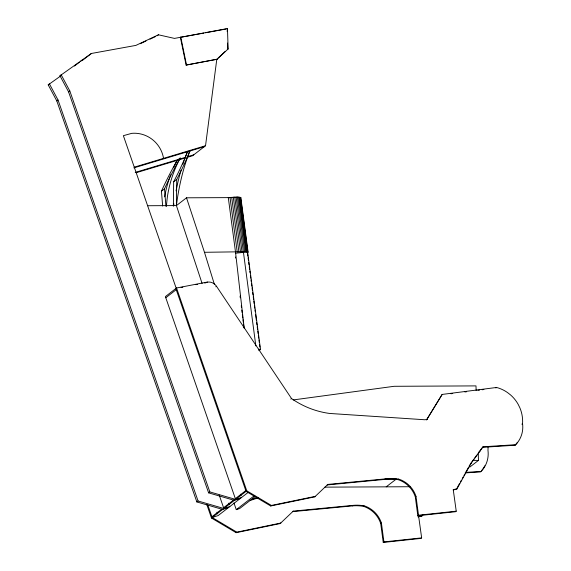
<?xml version="1.0" encoding="UTF-8"?>
<svg xmlns="http://www.w3.org/2000/svg" width="571" height="571" viewBox="0 0 571 571"><rect width="100%" height="100%" fill="white"/><g stroke="black" fill="none" stroke-linecap="round" stroke-linejoin="round"><path stroke-width="0.86" d="M173.37 206.217L173.663 181.771A40.791 4.24 -62.7 0 0 187.067 152.735L190.136 150.366A65.258 17.059 -79.1 0 0 176.418 205.589L202.091 283.444M147.625 205.731L176.418 205.589L176.732 179.408A40.791 4.24 -62.7 0 0 190.136 150.366M186.867 157.468L192.541 155.762L205.531 145.733L216.766 59.512L228.143 48.949L227.465 28.55L180.379 37.322L186.103 65.08L217.151 59.22L186.103 65.08M421.683 516.141L422.376 515.606L417.951 516.819L421.683 516.141L422.54 514.592M457.121 487.898L459.684 483.259M460.54 481.71L461.389 480.168M462.246 478.619L463.102 477.078M463.952 475.529L464.808 473.987M465.665 472.438L468.227 467.799M469.077 466.257L469.933 464.708M453.288 489.982L456.957 488.912L471.046 463.402L483.102 446.8L515.692 444.702A26.102 25.338 52.3 0 0 521.523 435.031L522.051 433.196A26.102 25.338 52.3 0 0 522.558 423.653A34.453 33.446 52.3 0 0 519.945 407.98L518.183 404.361A34.453 33.446 52.3 0 0 510.617 394.989L507.448 392.505A34.453 33.446 52.3 0 0 496.599 387.466L442.147 394.433L426.594 419.849L442.147 394.433M473.894 459.091L470.361 463.938L471.046 463.402M474.844 457.756L476.785 455.108M469.769 467.099L478.477 460.39L478.234 453.088L481.953 447.978M244.224 328.318L235.516 252.146L228.286 197.595L237.358 197.024L240.848 197.559L248.092 252.154L247.386 252.575M206.816 504.578L211.484 518.04L236.116 532.679L280.19 523.557L293.244 511.116L352.992 505.371A41.933 40.698 52 0 1 364.048 505.813L365.169 506.156A26.345 25.595 52.5 0 1 381.414 523.036L383.926 541.915L383.241 542.45L380.721 523.571A26.345 25.595 52.5 0 0 364.484 506.684L363.363 506.349A41.933 40.698 52 0 0 352.3 505.899L292.552 511.652L293.244 511.116M175.839 288.526L246.065 491.345L270.704 505.977L314.778 496.856L327.825 484.422L387.573 478.669A41.933 40.698 52 0 1 398.637 479.112L399.757 479.454A26.345 25.595 52.5 0 1 415.995 496.342L418.514 515.22L417.822 515.749L415.31 496.87A26.345 25.595 52.5 0 0 399.065 479.99L397.944 479.647A41.933 40.698 52 0 0 386.888 479.205L327.14 484.95L327.825 484.422M218.129 58.042L225.238 51.397M228.621 507.483L222.626 509.439L196.852 501.938L56.822 100.974L48.221 84.858L49.449 83.908L58.049 100.032L198.08 500.995L223.853 508.49L229.849 506.541M240.384 498.404L234.388 500.36L208.615 492.859L68.584 91.895L59.984 75.779L61.211 74.83L69.812 90.953L209.843 491.917L235.616 499.411L241.612 497.462M74.444 66.043L79.362 62.253M80.768 61.168L82.167 60.083M82.445 60.383L91.396 53.474L135.898 45.395L158.452 34.802L174.455 38.4L203.733 33.082M56.822 100.974L58.049 100.032M68.584 91.895L69.812 90.953M157.225 35.752L158.452 34.802M227.465 28.55L227.172 31.505M227.758 49.242L228.143 48.949M162.649 206.031L161.443 191.206A40.791 4.24 -62.7 0 1 177.146 160.394L180.215 158.024A65.258 34.46 -69.2 0 0 166.504 206.302M161.443 191.206L164.505 188.844A40.791 4.24 -62.7 0 1 180.215 158.024M173.663 181.771L176.732 179.408M176.418 205.589L186.51 197.802L231.719 197.609L238.899 251.811L245.651 251.604L248.092 252.154M427.279 419.314L424.945 419.764L329.638 413.454A86.05 83.552 52.3 0 1 291.524 398.544L216.495 286.271A9.471 9.2 52.3 0 0 209.992 282.088L207.38 282.053L176.532 287.991L165.39 296.599L235.352 498.661L245.808 490.596M165.79 297.748L176.239 289.675M205.339 282.445L204.646 282.98L206.01 282.716M206.695 282.588L207.38 282.053M215.809 286.799L216.495 286.271M235.637 253.203L243.453 252.375A5.303 0.65 -7.5 0 1 247.657 252.461L260.519 349.531L260.119 349.837M290.832 399.072L291.524 398.544M196.852 501.938L198.08 500.995M208.615 492.859L209.843 491.917M211.912 516.762L221.669 509.225M233.425 500.153L223.589 507.74L219.228 495.136M211.484 518.04L246.758 490.81L271.396 505.442L315.463 496.327L314.778 496.856M247.885 492.616L218.165 515.556L212.169 517.512L207.837 504.992M233.946 502.937L236.273 509.653L253.924 496.028M255.537 496.285L239.642 508.554L236.273 509.653M236.116 532.679L236.808 532.143L280.882 523.022L280.19 523.557M270.704 505.977L271.396 505.442M495.906 388.002L496.599 387.466M352.3 505.899L352.992 505.371M386.888 479.205L387.573 478.669M386.203 486.849L396.338 479.026L384.74 479.09M363.363 506.349L364.048 505.813M397.944 479.647L398.637 479.112M380.721 523.571L381.414 523.036M415.31 496.87L415.995 496.342M483.102 446.8L482.416 447.336L515.006 445.237L515.692 444.702M521.865 424.182L522.558 423.653M488.034 447.157A34.453 33.446 52.3 0 1 487.969 450.348A26.102 25.338 52.3 0 1 487.463 459.898L486.942 461.732A26.102 25.338 52.3 0 1 481.11 471.403L480.418 471.932L465.444 472.902M418.643 516.284L421.648 537.882L420.963 538.41L383.241 542.45M456.957 488.912L453.231 489.583L456.236 511.181L455.544 511.716L417.822 515.749M59.984 75.779L91.396 53.474M48.221 84.858L61.618 75.301M479.162 451.818L479.925 451.447M140.309 43.696L145.948 41.048M149.973 39.156L155.612 36.508M258.634 350.201L260.248 349.645M251.326 499.539L256.971 497.698M250.098 500.489L258.171 497.855M134.271 167.167L205.531 145.733M133.892 167.86L204.304 146.683M135.206 172.428L185.668 157.253M187.288 156.761L193.769 154.812M136.333 172.67L185.247 157.953M478.462 460.397L472.931 460.419M181.078 287.52L182.827 287.184M195.917 284.658L197.666 284.322M205.46 32.768L226.216 29M293.166 399.936L394.126 386.296L475.993 385.896L476.143 390.528M450.997 393.747L452.732 393.519M464.873 391.97L466.607 391.749M477.87 390.307L479.59 390.086M482.167 389.757L483.887 389.536M418.514 515.22L456.236 511.181M383.926 541.915L421.648 537.882M238.899 251.811L204.475 252.296L186.51 197.802M465.251 472.424L481.11 471.403M324.913 487.149L409.971 486.728M212.169 517.512L236.808 532.143M240.848 197.559L240.798 197.694A7.98 0.978 -7.5 0 1 240.648 197.802M176.532 287.991L246.758 490.81M176.189 288.234L123.372 135.677L131.73 133.35A29.314 28.457 52.3 0 1 163.534 158.367M240.477 494.186L241.041 495.821M234.124 499.611L234.388 500.36M228.685 503.172L229.264 504.857M217.001 512.194L217.587 513.871M204.475 252.296L214.425 284.472M180.764 37.029L186.481 64.78M240.541 197.38L247.764 251.925M247.507 253.46L247.857 256.108M248.092 257.871L248.442 260.519M248.678 262.282L249.027 264.93M249.256 266.693L249.613 269.341M249.841 271.111L250.077 272.874M250.426 275.522L250.776 278.17M251.012 279.933L251.247 281.696M251.483 283.466L251.832 286.107M252.061 287.877L252.418 290.525M252.646 292.288L252.996 294.936M253.231 296.699L253.581 299.347M253.817 301.11L254.166 303.758M254.402 305.521L254.752 308.169M254.987 309.939L255.223 311.702M255.572 314.35L256.386 320.524M256.622 322.294L256.971 324.935M257.207 326.705L257.557 329.353M257.792 331.116L258.142 333.764M258.377 335.527L258.727 338.175M258.956 339.938L259.313 342.586M259.541 344.349L259.891 346.997M240.027 197.238L247.25 251.782M239.32 197.131L246.544 251.675M238.428 197.059L245.651 251.604M237.358 197.024L244.581 251.575M236.13 197.031L243.353 251.575M243.453 252.375L255.844 345.919M234.76 197.074L241.983 251.618M233.268 197.152L240.491 251.697M237.229 251.961L230.006 197.416M243.482 325.748L243.717 327.518M240.077 296.042L240.291 297.798M241.262 305.699L241.476 307.455M241.797 310.089L242.118 312.722M242.34 314.471L242.768 317.983M242.982 319.739L243.31 322.372M243.524 324.128L243.953 327.64M164.505 188.844L165.925 206.274M227.551 43.039L227.729 48.357M484.8 465.786A26.102 25.338 52.3 0 1 481.681 470.533M164.684 196.874A65.258 34.46 -69.2 0 1 170.672 174.733M173.52 167.803A65.258 34.46 -69.2 0 1 177.146 160.394M173.655 205.546A65.258 17.059 -79.1 0 1 173.877 203.926M176.068 190.842A65.258 17.059 -79.1 0 1 181.057 170.151M182.877 164.22A65.258 17.059 -79.1 0 1 184.069 160.665M184.362 159.83A65.258 17.059 -79.1 0 1 187.067 152.735M517.426 442.332A26.102 25.338 52.3 0 1 515.006 445.237M258.449 349.288A5.303 0.65 -7.5 0 1 260.519 349.531M235.58 258.035A17.137 3.519 83.9 0 1 235.53 256.993"/></g></svg>
